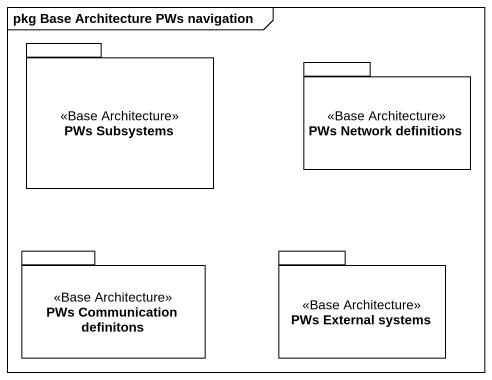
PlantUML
@startuml
mainframe pkg Base Architecture PWs navigation
package "PWs Subsystems" as PWs_Subsystems <<Base Architecture>> {
}
package "PWs Network definitions" as PWs_Network_definitions <<Base Architecture>> {
}
package "PWs Communication definitons" as PWs_Communication_definitons <<Base Architecture>> {
}
package "PWs External systems" as PWs_External_systems <<Base Architecture>> {
}
@enduml
